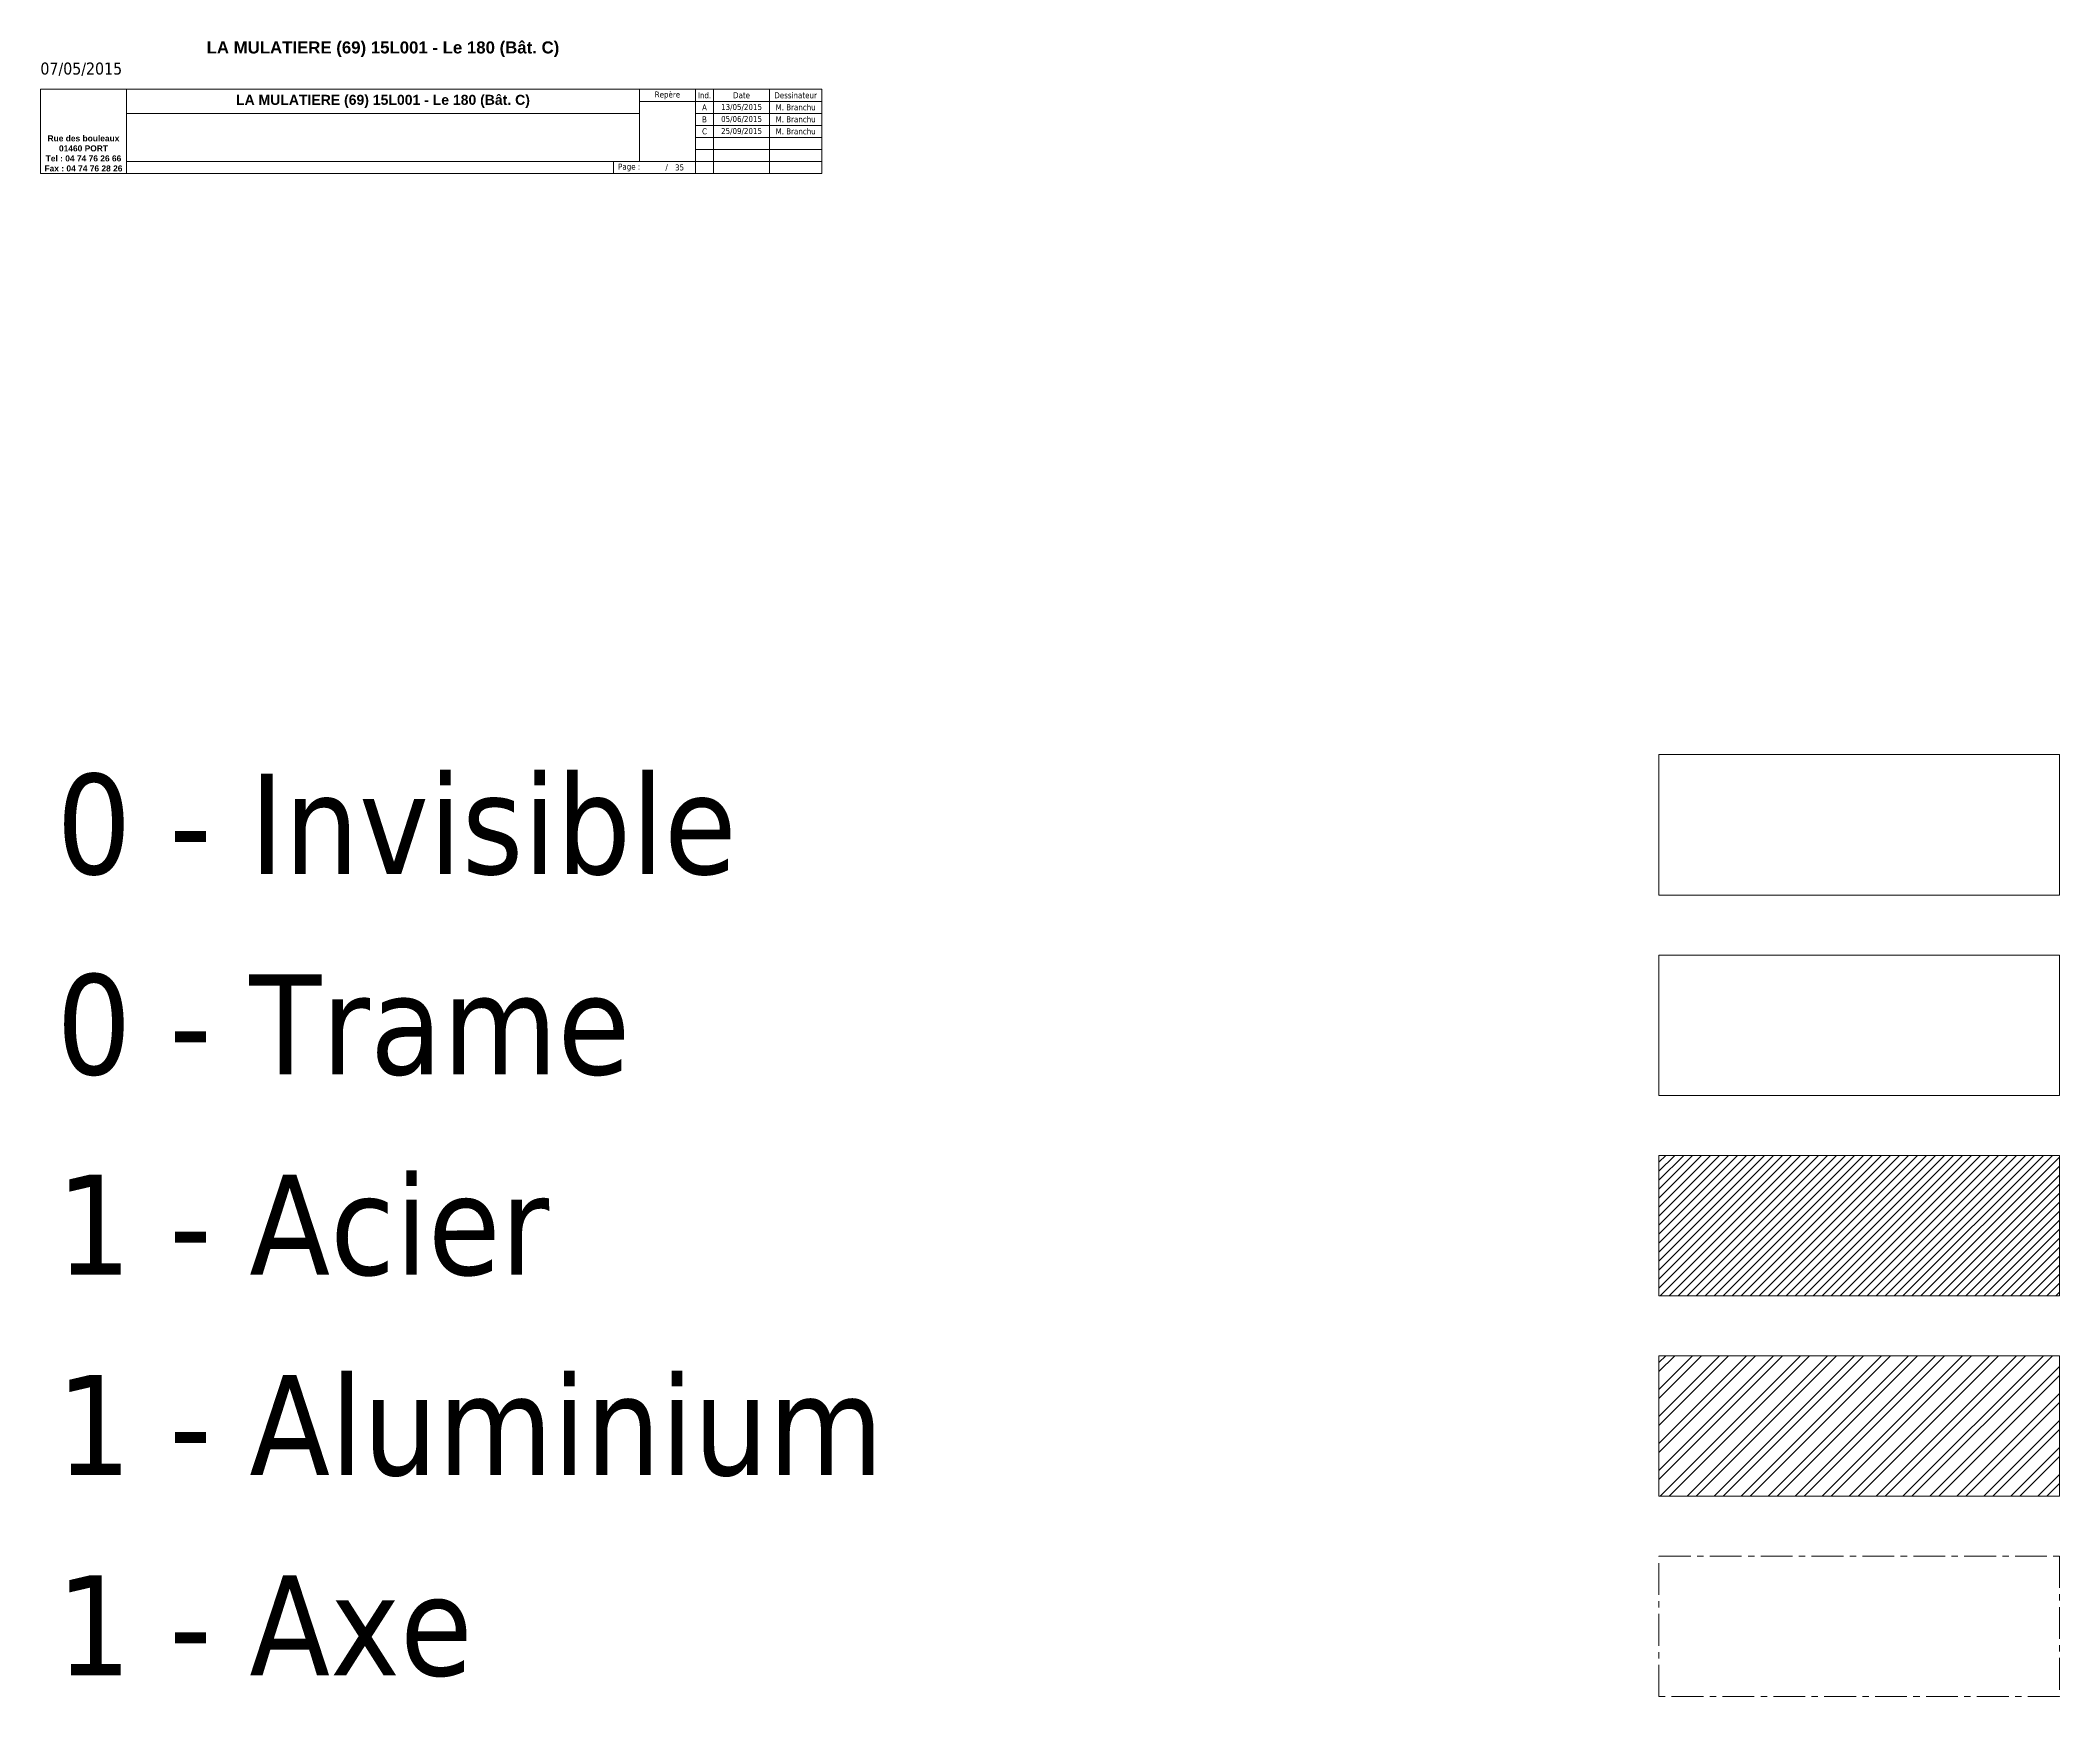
# Paper-space layout 'Référence' of a CAD drawing. Header units: millimetres. Extents: x -242 to 862, y -78 to 1542.
# Drawn here: x -242 to 262, y 1129 to 1542 of the extents above; entities that cross this region are included whole.
import ezdxf

# ---------------------------------------------------------------- set-up
doc = ezdxf.new("R2010")
doc.units = ezdxf.units.MM
doc.linetypes.add('AXES', pattern=[50.8, 31.75, -6.35, 6.35, -6.35])
doc.layers.get('0').update_dxf_attribs({"lineweight": 13})
doc.layers.add('0 - Invisible', color=43, linetype='Continuous', lineweight=0, plot=False)
doc.layers.add('0 - Trame', color=1, linetype='Continuous', lineweight=0, plot=False)
for name, color, linetype, lineweight in [('1 - Acier', 160, 'Continuous', 13), ('1 - Aluminium', 150, 'Continuous', 13), ('1 - Axe', 1, 'AXES', 0), ('1 - Cartouche', 7, 'Continuous', 13)]:
    doc.layers.add(name, color=color, linetype=linetype, lineweight=lineweight)
doc.styles.add('Texte Poralu', font='tahomabd.ttf')

# ---------------------------------------------------------------- blocks, each defined once
blk = doc.blocks.new('Cartouche - Indice A')
at = {"insert": (0, 0), "char_height": 10, "attachment_point": 5, "style": 'Texte Poralu'}
blk.add_mtext('A', dxfattribs=at)
blk = doc.blocks.new('Cartouche - Indice B')
at = {"insert": (0, 0), "char_height": 10, "attachment_point": 5, "style": 'Texte Poralu'}
blk.add_mtext('B', dxfattribs=at)
blk = doc.blocks.new('Cartouche - Indice C')
at = {"insert": (0, 0), "char_height": 10, "attachment_point": 5, "style": 'Texte Poralu'}
blk.add_mtext('C', dxfattribs=at)
blk = doc.blocks.new('Cartouche - Indice A - Date')
at = {"insert": (0, 0), "char_height": 1.5, "attachment_point": 5, "style": 'Texte Poralu'}
blk.add_mtext('13/05/2015', dxfattribs=at)
blk = doc.blocks.new('Cartouche - Indice B - Date')
at = {"insert": (0, 0), "char_height": 1.5, "attachment_point": 5, "style": 'Texte Poralu'}
blk.add_mtext('05/06/2015', dxfattribs=at)
blk = doc.blocks.new('Cartouche - Indice C - Date')
at = {"insert": (0, 0), "char_height": 10, "attachment_point": 5, "style": 'Texte Poralu'}
blk.add_mtext('25/09/2015', dxfattribs=at)
blk = doc.blocks.new('Cartouche - Indice A - Projeteur')
at = {"insert": (0, 0), "char_height": 10, "attachment_point": 5, "style": 'Texte Poralu'}
blk.add_mtext('M. Branchu', dxfattribs=at)
blk = doc.blocks.new('Cartouche - Indice B - Projeteur')
at = {"insert": (0, 0), "char_height": 10, "attachment_point": 5, "style": 'Texte Poralu'}
blk.add_mtext('M. Branchu', dxfattribs=at)
blk = doc.blocks.new('Cartouche - Indice C - Projeteur')
at = {"insert": (0, 0), "char_height": 10, "attachment_point": 5, "style": 'Texte Poralu'}
blk.add_mtext('M. Branchu', dxfattribs=at)
blk = doc.blocks.new('Cartouche - Total de page')
at = {"layer": '1 - Cartouche', "color": 0, "insert": (0, 0), "char_height": 5, "attachment_point": 5, "style": 'Texte Poralu'}
blk.add_mtext('35', dxfattribs=at)
blk = doc.blocks.new('*U55')
at = {"layer": '1 - Cartouche', "insert": (0, 0), "char_height": 3, "attachment_point": 4, "style": 'Texte Poralu'}
blk.add_mtext('07/05/2015', dxfattribs=at)
blk = doc.blocks.new('Référence Calque - Cote - Hachure')
at = {"layer": '1 - Acier'}
h = blk.add_hatch(dxfattribs=at)
h.set_pattern_fill('ANSI31', color=256, scale=0.5, style=0)
h.set_pattern_definition([(45, (-1448.3234, -1122.9257), (-1.122532, 1.122532), [])])
h.paths.add_polyline_path([(500, -135.06), (400, -135.06), (400, -100), (500, -100)])
at = {"layer": '1 - Aluminium'}
h = blk.add_hatch(dxfattribs=at)
h.set_pattern_fill('ANSI32', color=256, scale=0.5, style=0)
h.set_pattern_definition([(45, (-1448.3234, -1172.9257), (-3.367596, 3.367596), []), (45, (-1446.0783, -1172.9257), (-3.367596, 3.367596), [])])
h.paths.add_polyline_path([(500, -185.06), (400, -185.06), (400, -150), (500, -150)])
at = {"layer": '0 - Invisible'}
blk.add_lwpolyline([(500, -35.06), (400, -35.06), (400, 0), (500, 0)], close=True, dxfattribs=at)
at = {"layer": '0 - Trame'}
blk.add_lwpolyline([(500, -85.06), (400, -85.06), (400, -50), (500, -50)], close=True, dxfattribs=at)
at = {"layer": '1 - Acier'}
blk.add_lwpolyline([(500, -135.06), (400, -135.06), (400, -100), (500, -100)], close=True, dxfattribs=at)
at = {"layer": '1 - Aluminium'}
blk.add_lwpolyline([(500, -185.06), (400, -185.06), (400, -150), (500, -150)], close=True, dxfattribs=at)
at = {"layer": '1 - Axe', "ltscale": 0.25}
blk.add_lwpolyline([(500, -235.06), (400, -235.06), (400, -200), (500, -200)], close=True, dxfattribs=at)
at = {"char_height": 25, "attachment_point": 4, "style": 'Texte Poralu'}
for s, insert in [('0 - Invisible', (0, -17.53)), ('0 - Trame', (0, -67.53)), ('1 - Acier', (0, -117.53)), ('1 - Aluminium', (0, -167.53)), ('1 - Axe', (0, -217.53))]:
    blk.add_mtext(s, dxfattribs=dict(at, insert=insert))
blk = doc.blocks.new("Cartouche - Nom d'affaire")
at = {"layer": '1 - Cartouche', "insert": (0, 0), "char_height": 5, "attachment_point": 5, "style": 'Texte Poralu'}
blk.add_mtext('{\\fArial|b1|i0|c0|p34;LA MULATIERE (69) 15L001 - Le 180 (Bât. C)}', dxfattribs=at)
blk = doc.blocks.new('*U56')
at = {"layer": '1 - Cartouche', "insert": (0, 0), "char_height": 3, "attachment_point": 5, "style": 'Texte Poralu'}
blk.add_mtext('{\\fArial|b1|i0|c0|p34;LA MULATIERE (69) 15L001 - Le 180 (Bât. C)}', dxfattribs=at)

psp = doc.layouts.new('Référence')

# ---------------------------------------------------------------- linework, layer by layer
at = {"layer": '1 - Cartouche'}
for points in [[(-241.93, 1508.69), (-220.43, 1508.69), (-220.43, 1529.69), (-241.93, 1529.69)], [(-220.43, 1523.69), (-92.43, 1523.69), (-92.43, 1529.69), (-220.43, 1529.69)], [(-92.43, 1526.69), (-78.43, 1526.69), (-78.43, 1529.69), (-92.43, 1529.69)], [(-78.43, 1526.69), (-73.93, 1526.69), (-73.93, 1529.69), (-78.43, 1529.69)], [(-73.93, 1526.69), (-59.93, 1526.69), (-59.93, 1529.69), (-73.93, 1529.69)], [(-59.93, 1526.69), (-46.93, 1526.69), (-46.93, 1529.69), (-59.93, 1529.69)], [(-220.43, 1511.69), (-92.43, 1511.69), (-92.43, 1523.69), (-220.43, 1523.69)], [(-92.43, 1511.69), (-78.43, 1511.69), (-78.43, 1526.69), (-92.43, 1526.69)], [(-78.43, 1523.69), (-73.93, 1523.69), (-73.93, 1526.69), (-78.43, 1526.69)], [(-78.43, 1520.69), (-73.93, 1520.69), (-73.93, 1523.69), (-78.43, 1523.69)], [(-73.93, 1523.69), (-59.93, 1523.69), (-59.93, 1526.69), (-73.93, 1526.69)], [(-73.93, 1520.69), (-59.93, 1520.69), (-59.93, 1523.69), (-73.93, 1523.69)], [(-59.93, 1523.69), (-46.93, 1523.69), (-46.93, 1526.69), (-59.93, 1526.69)], [(-59.93, 1520.69), (-46.93, 1520.69), (-46.93, 1523.69), (-59.93, 1523.69)], [(-78.43, 1517.69), (-73.93, 1517.69), (-73.93, 1520.69), (-78.43, 1520.69)], [(-78.43, 1514.69), (-73.93, 1514.69), (-73.93, 1517.69), (-78.43, 1517.69)], [(-73.93, 1517.69), (-59.93, 1517.69), (-59.93, 1520.69), (-73.93, 1520.69)], [(-73.93, 1514.69), (-59.93, 1514.69), (-59.93, 1517.69), (-73.93, 1517.69)], [(-59.93, 1517.69), (-46.93, 1517.69), (-46.93, 1520.69), (-59.93, 1520.69)], [(-59.93, 1514.69), (-46.93, 1514.69), (-46.93, 1517.69), (-59.93, 1517.69)], [(-78.43, 1511.69), (-73.93, 1511.69), (-73.93, 1514.69), (-78.43, 1514.69)], [(-73.93, 1511.69), (-59.93, 1511.69), (-59.93, 1514.69), (-73.93, 1514.69)], [(-59.93, 1511.69), (-46.93, 1511.69), (-46.93, 1514.69), (-59.93, 1514.69)], [(-220.43, 1508.69), (-98.93, 1508.69), (-98.93, 1511.69), (-220.43, 1511.69)], [(-98.93, 1508.69), (-78.43, 1508.69), (-78.43, 1511.69), (-98.93, 1511.69)], [(-78.43, 1508.69), (-73.93, 1508.69), (-73.93, 1511.69), (-78.43, 1511.69)], [(-73.93, 1508.69), (-59.93, 1508.69), (-59.93, 1511.69), (-73.93, 1511.69)], [(-59.93, 1508.69), (-46.93, 1508.69), (-46.93, 1511.69), (-59.93, 1511.69)]]:
    psp.add_lwpolyline(points, close=True, dxfattribs=at)

# ---------------------------------------------------------------- block references
for name, p in [('*U56', (-156.43, 1539.69)), ('*U55', (-241.93, 1534.69)), ('Cartouche - Indice A - Date', (-66.93, 1525.19)), ('Référence Calque - Cote - Hachure', (-237.95, 1363.67))]:
    psp.add_blockref(name, p)
for name, p, xscale, yscale, zscale in [("Cartouche - Nom d'affaire", (-156.43, 1526.69), 0.5, 0.5, 0.5), ('Cartouche - Indice A', (-76.18, 1525.19), 0.15, 0.15, 0.15), ('Cartouche - Indice A - Projeteur', (-53.43, 1525.19), 0.15, 0.15, 0.15), ('Cartouche - Indice C', (-76.18, 1519.19), 0.1499999999999986, 0.1499999999999986, 0.1499999999999986), ('Cartouche - Indice C - Date', (-66.93, 1519.19), 0.1499999999999986, 0.1499999999999986, 0.1499999999999986), ('Cartouche - Indice C - Projeteur', (-53.43, 1519.19), 0.1499999999999986, 0.1499999999999986, 0.1499999999999986), ('Cartouche - Total de page', (-82.4, 1510.19), 0.3, 0.3, 0.3)]:
    psp.add_blockref(name, p, dxfattribs=dict(xscale=xscale, yscale=yscale, zscale=zscale))
at = {"layer": '0 - Invisible', "xscale": 0.15, "yscale": 0.15, "zscale": 0.15}
for name, p in [('Cartouche - Indice B', (-76.18, 1522.19)), ('Cartouche - Indice B - Projeteur', (-53.43, 1522.19))]:
    psp.add_blockref(name, p, dxfattribs=at)
at = {"layer": '0 - Invisible'}
psp.add_blockref('Cartouche - Indice B - Date', (-66.93, 1522.19), dxfattribs=at)

# ---------------------------------------------------------------- texts
at = {"layer": '1 - Cartouche', "char_height": 1.5, "style": 'Texte Poralu'}
for s, insert, attachment_point in [('Repère', (-85.43, 1528.19), 5), ('Ind.', (-76.18, 1528.19), 5), ('Date', (-66.93, 1528.19), 5), ('Dessinateur', (-53.43, 1528.19), 5), ('{\\fArial|b1|i0|c0|p34;Rue des bouleaux\\P01460 PORT\\PTel : 04 74 76 26 66\\PFax : 04 74 76 28 26}', (-231.18, 1513.69), 5), ('Page : ', (-97.74, 1510.19), 4), ('/', (-85.63, 1510.19), 5)]:
    psp.add_mtext(s, dxfattribs=dict(at, insert=insert, attachment_point=attachment_point))

doc.saveas('drawing.dxf')
